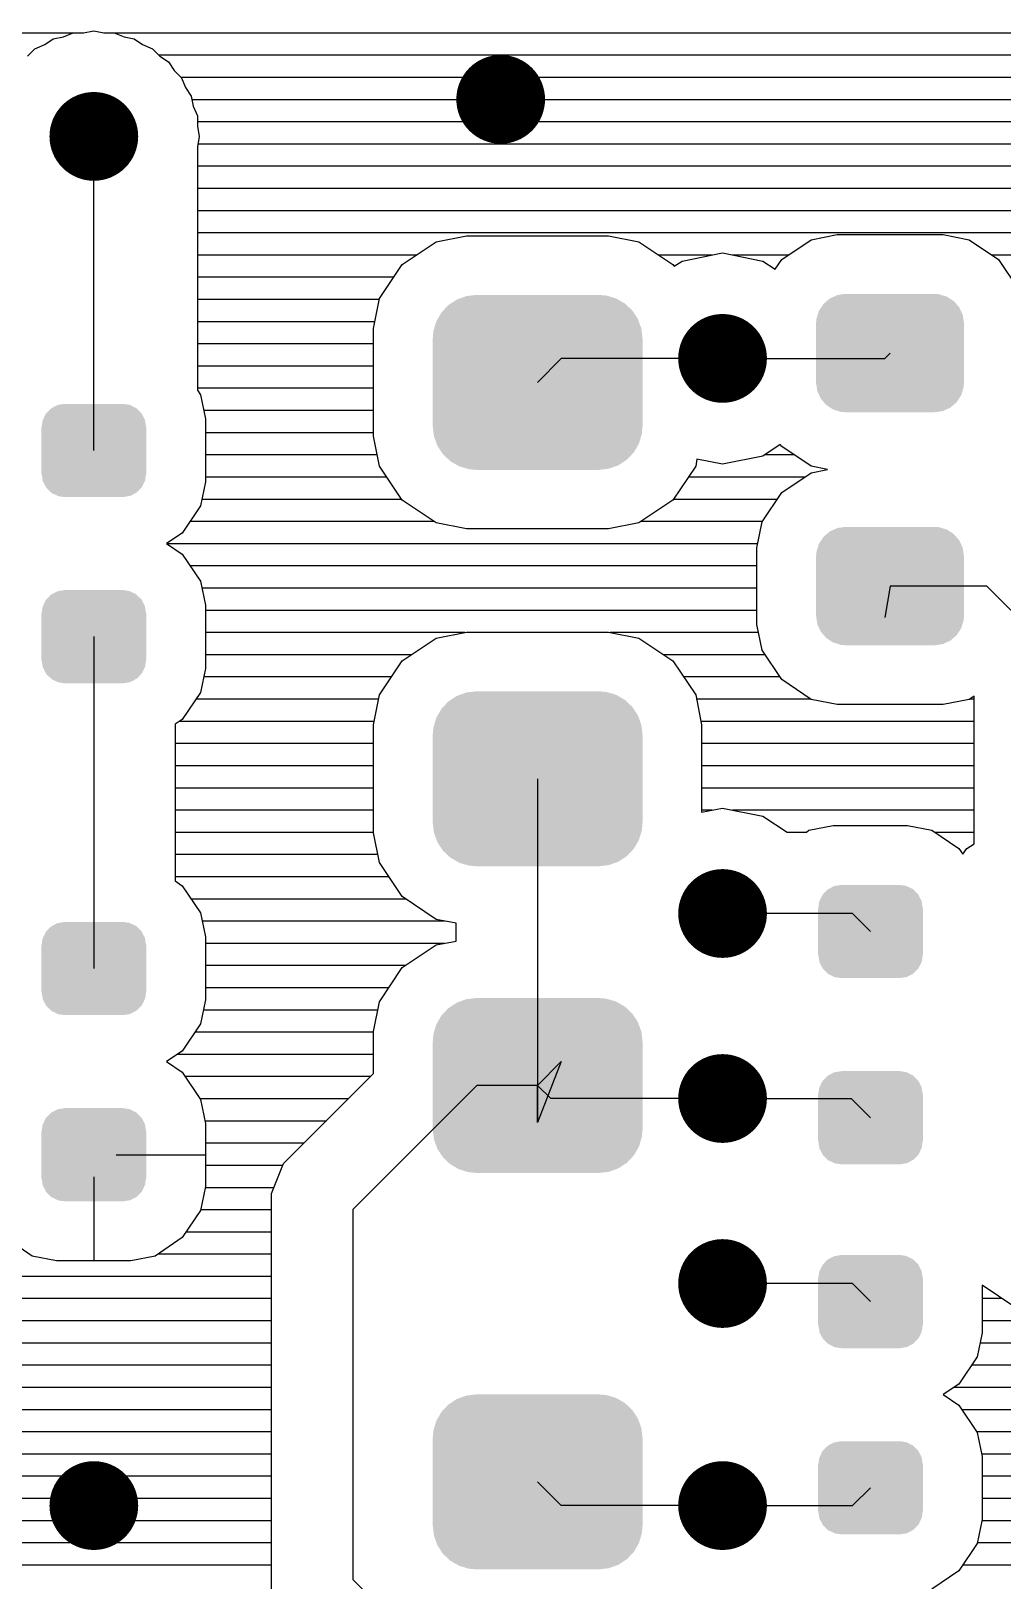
# Model space of a CAD drawing. Extents: x 295 to 953, y 10 to 290.
# Drawn here: x 672.27 to 691.45, y 229.15 to 259.72 of the extents above; entities that cross this region are included whole.
import ezdxf

# ---------------------------------------------------------------- set-up
doc = ezdxf.new("R2010")
doc.units = 0
doc.header["$LTSCALE"] = 5
doc.header["$MEASUREMENT"] = 0
doc.layers.get('0').update_dxf_attribs({"linetype": 'CONTINUOUS', "lineweight": 25})
doc.layers.add('DV-PEI-A6_TOP', color=5, linetype='CONTINUOUS')

msp = doc.modelspace()

# ---------------------------------------------------------------- linework, layer by layer
at = {"const_width": 0.876}
for points in [[(681.109, 258.372, 1), (681.985, 258.372, 1)], [(673.076, 257.641, 1), (673.952, 257.641, 1)], [(685.49, 253.26, 1), (686.366, 253.26, 1)], [(685.49, 242.306, 1), (686.366, 242.306, 1)], [(685.49, 238.655, 1), (686.366, 238.655, 1)], [(685.49, 235.004, 1), (686.366, 235.004, 1)], [(673.076, 230.622, 1), (673.952, 230.622, 1)], [(685.49, 230.622, 1), (686.366, 230.622, 1)]]:
    msp.add_lwpolyline(points, format="xyb", close=True, dxfattribs=at)
for points in [[(680.513, 254.311), (680.562, 254.343), (684.034, 254.311), (684, 254.343)], [(680.562, 254.343), (680.681, 254.421), (684, 254.343), (683.865, 254.421)], [(680.681, 254.421), (680.741, 254.443), (683.865, 254.421), (683.826, 254.443)], [(680.741, 254.443), (680.869, 254.49), (683.826, 254.443), (683.67, 254.49)], [(680.869, 254.49), (680.958, 254.5), (683.67, 254.49), (683.634, 254.5)], [(680.958, 254.5), (681.068, 254.513), (683.634, 254.5), (683.486, 254.513)], [(687.872, 254.263), (687.92, 254.335), (690.604, 254.263), (690.542, 254.335)], [(687.92, 254.335), (687.982, 254.388), (690.542, 254.335), (690.497, 254.388)], [(687.982, 254.388), (688.045, 254.442), (690.497, 254.388), (690.414, 254.442)], [(688.045, 254.442), (688.125, 254.478), (690.414, 254.442), (690.359, 254.478)], [(688.125, 254.478), (688.195, 254.51), (690.359, 254.478), (690.255, 254.51)], [(688.195, 254.51), (688.309, 254.527), (690.255, 254.51), (690.202, 254.527)], [(688.309, 254.527), (688.359, 254.534), (690.202, 254.527), (690.111, 254.534)], [(680.276, 253.991), (680.303, 254.039), (684.273, 253.991), (684.256, 254.039)], [(680.303, 254.039), (680.376, 254.165), (684.256, 254.039), (684.173, 254.165)], [(680.376, 254.165), (680.414, 254.206), (684.173, 254.165), (684.146, 254.206)], [(680.414, 254.206), (680.513, 254.311), (684.146, 254.206), (684.034, 254.311)], [(687.774, 253.949), (687.781, 254.04), (690.695, 253.949), (690.682, 254.04)], [(687.781, 254.04), (687.804, 254.113), (690.682, 254.04), (690.672, 254.113)], [(687.804, 254.113), (687.83, 254.197), (690.672, 254.113), (690.634, 254.197)], [(687.83, 254.197), (687.872, 254.263), (690.634, 254.197), (690.604, 254.263)], [(680.206, 253.651), (680.219, 253.799), (684.348, 253.651), (684.331, 253.799)], [(680.219, 253.799), (680.234, 253.85), (684.331, 253.799), (684.325, 253.85)], [(680.234, 253.85), (680.276, 253.991), (684.325, 253.85), (684.273, 253.991)], [(687.774, 252.781), (687.774, 253.949), (690.695, 252.781), (690.695, 253.949)], [(680.206, 251.922), (680.206, 253.651), (684.348, 251.922), (684.348, 253.651)], [(687.787, 252.691), (687.774, 252.781), (690.688, 252.691), (690.695, 252.781)], [(687.798, 252.618), (687.787, 252.691), (690.666, 252.618), (690.688, 252.691)], [(687.836, 252.533), (687.798, 252.618), (690.64, 252.533), (690.666, 252.618)], [(687.866, 252.468), (687.836, 252.533), (690.597, 252.468), (690.64, 252.533)], [(672.577, 252.178), (672.666, 252.271), (674.455, 252.178), (674.359, 252.271)], [(672.666, 252.271), (672.683, 252.28), (674.359, 252.271), (674.35, 252.28)], [(672.683, 252.28), (672.795, 252.339), (674.35, 252.28), (674.228, 252.339)], [(672.795, 252.339), (672.823, 252.344), (674.228, 252.339), (674.219, 252.344)], [(672.823, 252.344), (672.939, 252.363), (674.219, 252.344), (674.089, 252.363)], [(687.928, 252.395), (687.866, 252.468), (690.55, 252.395), (690.597, 252.468)], [(687.973, 252.342), (687.928, 252.395), (690.488, 252.342), (690.55, 252.395)], [(688.056, 252.288), (687.973, 252.342), (690.425, 252.288), (690.488, 252.342)], [(688.111, 252.252), (688.056, 252.288), (690.345, 252.252), (690.425, 252.288)], [(688.215, 252.22), (688.111, 252.252), (690.274, 252.22), (690.345, 252.252)], [(688.268, 252.204), (688.215, 252.22), (690.161, 252.204), (690.274, 252.22)], [(688.359, 252.197), (688.268, 252.204), (690.111, 252.197), (690.161, 252.204)], [(672.48, 250.982), (672.48, 251.905), (674.548, 250.982), (674.548, 251.905)], [(672.483, 251.905), (672.502, 252.034), (674.545, 251.905), (674.524, 252.034)], [(672.502, 252.034), (672.509, 252.049), (674.524, 252.034), (674.522, 252.049)], [(672.509, 252.049), (672.565, 252.166), (674.522, 252.049), (674.461, 252.166)], [(672.565, 252.166), (672.577, 252.178), (674.461, 252.166), (674.455, 252.178)], [(680.223, 251.774), (680.206, 251.922), (684.335, 251.774), (684.348, 251.922)], [(680.229, 251.723), (680.223, 251.774), (684.32, 251.723), (684.335, 251.774)], [(680.281, 251.582), (680.229, 251.723), (684.278, 251.582), (684.32, 251.723)], [(680.298, 251.535), (680.281, 251.582), (684.251, 251.535), (684.278, 251.582)], [(680.381, 251.408), (680.298, 251.535), (684.178, 251.408), (684.251, 251.535)], [(680.408, 251.368), (680.381, 251.408), (684.14, 251.368), (684.178, 251.408)], [(680.52, 251.263), (680.408, 251.368), (684.041, 251.263), (684.14, 251.368)], [(672.504, 250.852), (672.483, 250.982), (674.527, 250.852), (674.545, 250.982)], [(680.554, 251.23), (680.52, 251.263), (683.992, 251.23), (684.041, 251.263)], [(680.69, 251.152), (680.554, 251.23), (683.874, 251.152), (683.992, 251.23)], [(680.728, 251.13), (680.69, 251.152), (683.813, 251.13), (683.874, 251.152)], [(680.884, 251.084), (680.728, 251.13), (683.685, 251.084), (683.813, 251.13)], [(680.92, 251.073), (680.884, 251.084), (683.596, 251.073), (683.685, 251.084)], [(681.068, 251.06), (680.92, 251.073), (683.486, 251.06), (683.596, 251.073)], [(672.506, 250.838), (672.504, 250.852), (674.52, 250.838), (674.527, 250.852)], [(672.567, 250.721), (672.506, 250.838), (674.464, 250.721), (674.52, 250.838)], [(672.573, 250.708), (672.567, 250.721), (674.452, 250.708), (674.464, 250.721)], [(672.669, 250.615), (672.573, 250.708), (674.362, 250.615), (674.452, 250.708)], [(672.678, 250.606), (672.669, 250.615), (674.345, 250.606), (674.362, 250.615)], [(672.8, 250.547), (672.678, 250.606), (674.233, 250.547), (674.345, 250.606)], [(672.809, 250.542), (672.8, 250.547), (674.206, 250.542), (674.233, 250.547)], [(672.939, 250.523), (672.809, 250.542), (674.089, 250.523), (674.206, 250.542)], [(687.92, 249.738), (687.982, 249.79), (690.542, 249.738), (690.497, 249.79)], [(687.982, 249.79), (688.045, 249.845), (690.497, 249.79), (690.414, 249.845)], [(688.045, 249.845), (688.125, 249.881), (690.414, 249.845), (690.359, 249.881)], [(688.125, 249.881), (688.195, 249.913), (690.359, 249.881), (690.255, 249.913)], [(688.195, 249.913), (688.309, 249.929), (690.255, 249.913), (690.202, 249.929)], [(688.309, 249.929), (688.359, 249.936), (690.202, 249.929), (690.111, 249.936)], [(687.774, 249.352), (687.781, 249.442), (690.695, 249.352), (690.682, 249.442)], [(687.781, 249.442), (687.804, 249.515), (690.682, 249.442), (690.672, 249.515)], [(687.804, 249.515), (687.83, 249.6), (690.672, 249.515), (690.634, 249.6)], [(687.83, 249.6), (687.872, 249.665), (690.634, 249.6), (690.604, 249.665)], [(687.872, 249.665), (687.92, 249.738), (690.604, 249.665), (690.542, 249.738)], [(687.774, 248.183), (687.774, 249.352), (690.695, 248.183), (690.695, 249.352)], [(672.577, 248.504), (672.666, 248.596), (674.455, 248.504), (674.359, 248.596)], [(672.666, 248.596), (672.683, 248.605), (674.359, 248.596), (674.35, 248.605)], [(672.683, 248.605), (672.795, 248.664), (674.35, 248.605), (674.228, 248.664)], [(672.795, 248.664), (672.823, 248.669), (674.228, 248.664), (674.219, 248.669)], [(672.823, 248.669), (672.939, 248.689), (674.219, 248.669), (674.089, 248.689)], [(672.48, 247.307), (672.48, 248.23), (674.548, 247.307), (674.548, 248.23)], [(672.483, 248.23), (672.502, 248.359), (674.545, 248.23), (674.524, 248.359)], [(672.502, 248.359), (672.509, 248.374), (674.524, 248.359), (674.522, 248.374)], [(672.509, 248.374), (672.565, 248.491), (674.522, 248.374), (674.461, 248.491)], [(672.565, 248.491), (672.577, 248.504), (674.461, 248.491), (674.455, 248.504)], [(687.787, 248.093), (687.774, 248.183), (690.688, 248.093), (690.695, 248.183)], [(687.798, 248.02), (687.787, 248.093), (690.666, 248.02), (690.688, 248.093)], [(687.836, 247.935), (687.798, 248.02), (690.64, 247.935), (690.666, 248.02)], [(687.866, 247.87), (687.836, 247.935), (690.597, 247.87), (690.64, 247.935)], [(687.928, 247.797), (687.866, 247.87), (690.55, 247.797), (690.597, 247.87)], [(687.973, 247.745), (687.928, 247.797), (690.488, 247.745), (690.55, 247.797)], [(688.056, 247.69), (687.973, 247.745), (690.425, 247.69), (690.488, 247.745)], [(688.111, 247.654), (688.056, 247.69), (690.345, 247.654), (690.425, 247.69)], [(688.215, 247.622), (688.111, 247.654), (690.274, 247.622), (690.345, 247.654)], [(688.268, 247.606), (688.215, 247.622), (690.161, 247.606), (690.274, 247.622)], [(688.359, 247.599), (688.268, 247.606), (690.111, 247.599), (690.161, 247.606)], [(672.504, 247.178), (672.483, 247.307), (674.527, 247.178), (674.545, 247.307)], [(672.506, 247.163), (672.504, 247.178), (674.52, 247.163), (674.527, 247.178)], [(672.567, 247.046), (672.506, 247.163), (674.464, 247.046), (674.52, 247.163)], [(672.573, 247.033), (672.567, 247.046), (674.452, 247.033), (674.464, 247.046)], [(672.669, 246.941), (672.573, 247.033), (674.362, 246.941), (674.452, 247.033)], [(672.678, 246.932), (672.669, 246.941), (674.345, 246.932), (674.362, 246.941)], [(672.8, 246.873), (672.678, 246.932), (674.233, 246.873), (674.345, 246.932)], [(672.809, 246.868), (672.8, 246.873), (674.206, 246.868), (674.233, 246.873)], [(672.939, 246.848), (672.809, 246.868), (674.089, 246.848), (674.206, 246.868)], [(680.958, 246.678), (681.068, 246.691), (683.634, 246.678), (683.486, 246.691)], [(680.376, 246.343), (680.414, 246.383), (684.173, 246.343), (684.146, 246.383)], [(680.414, 246.383), (680.513, 246.489), (684.146, 246.383), (684.034, 246.489)], [(680.513, 246.489), (680.562, 246.521), (684.034, 246.489), (684, 246.521)], [(680.562, 246.521), (680.681, 246.599), (684, 246.521), (683.865, 246.599)], [(680.681, 246.599), (680.741, 246.621), (683.865, 246.599), (683.826, 246.621)], [(680.741, 246.621), (680.869, 246.667), (683.826, 246.621), (683.67, 246.667)], [(680.869, 246.667), (680.958, 246.678), (683.67, 246.667), (683.634, 246.678)], [(680.234, 246.028), (680.276, 246.169), (684.325, 246.028), (684.273, 246.169)], [(680.276, 246.169), (680.303, 246.216), (684.273, 246.169), (684.256, 246.216)], [(680.303, 246.216), (680.376, 246.343), (684.256, 246.216), (684.173, 246.343)], [(680.206, 245.829), (680.219, 245.977), (684.348, 245.829), (684.331, 245.977)], [(680.206, 244.1), (680.206, 245.829), (684.348, 244.1), (684.348, 245.829)], [(680.219, 245.977), (680.234, 246.028), (684.331, 245.977), (684.325, 246.028)], [(680.223, 243.952), (680.206, 244.1), (684.335, 243.952), (684.348, 244.1)], [(680.229, 243.901), (680.223, 243.952), (684.32, 243.901), (684.335, 243.952)], [(680.281, 243.76), (680.229, 243.901), (684.278, 243.76), (684.32, 243.901)], [(680.298, 243.713), (680.281, 243.76), (684.251, 243.713), (684.278, 243.76)], [(680.381, 243.586), (680.298, 243.713), (684.178, 243.586), (684.251, 243.713)], [(680.408, 243.545), (680.381, 243.586), (684.14, 243.545), (684.178, 243.586)], [(680.52, 243.44), (680.408, 243.545), (684.041, 243.44), (684.14, 243.545)], [(680.554, 243.408), (680.52, 243.44), (683.992, 243.408), (684.041, 243.44)], [(680.69, 243.33), (680.554, 243.408), (683.874, 243.33), (683.992, 243.408)], [(680.728, 243.308), (680.69, 243.33), (683.813, 243.308), (683.874, 243.33)], [(680.884, 243.261), (680.728, 243.308), (683.685, 243.261), (683.813, 243.308)], [(680.92, 243.251), (680.884, 243.261), (683.596, 243.251), (683.685, 243.261)], [(681.068, 243.238), (680.92, 243.251), (683.486, 243.238), (683.596, 243.251)], [(687.912, 242.685), (688.001, 242.778), (689.79, 242.685), (689.695, 242.778)], [(688.001, 242.778), (688.018, 242.787), (689.695, 242.778), (689.685, 242.787)], [(688.018, 242.787), (688.13, 242.846), (689.685, 242.787), (689.564, 242.846)], [(688.13, 242.846), (688.158, 242.851), (689.564, 242.846), (689.554, 242.851)], [(688.158, 242.851), (688.274, 242.87), (689.554, 242.851), (689.425, 242.87)], [(687.815, 241.488), (687.815, 242.411), (689.883, 241.488), (689.883, 242.411)], [(687.818, 242.411), (687.837, 242.541), (689.88, 242.411), (689.86, 242.541)], [(687.837, 242.541), (687.844, 242.555), (689.86, 242.541), (689.857, 242.555)], [(687.844, 242.555), (687.9, 242.672), (689.857, 242.555), (689.796, 242.672)], [(687.9, 242.672), (687.912, 242.685), (689.796, 242.672), (689.79, 242.685)], [(672.683, 242.057), (672.795, 242.116), (674.35, 242.057), (674.228, 242.116)], [(672.795, 242.116), (672.823, 242.12), (674.228, 242.116), (674.219, 242.12)], [(672.823, 242.12), (672.939, 242.14), (674.219, 242.12), (674.089, 242.14)], [(672.483, 241.681), (672.502, 241.811), (674.545, 241.681), (674.524, 241.811)], [(672.502, 241.811), (672.509, 241.825), (674.524, 241.811), (674.522, 241.825)], [(672.509, 241.825), (672.565, 241.942), (674.522, 241.825), (674.461, 241.942)], [(672.565, 241.942), (672.577, 241.955), (674.461, 241.942), (674.455, 241.955)], [(672.577, 241.955), (672.666, 242.047), (674.455, 241.955), (674.359, 242.047)], [(672.666, 242.047), (672.683, 242.057), (674.359, 242.047), (674.35, 242.057)], [(672.48, 240.758), (672.48, 241.681), (674.548, 240.758), (674.548, 241.681)], [(687.839, 241.359), (687.818, 241.488), (689.862, 241.359), (689.88, 241.488)], [(687.841, 241.344), (687.839, 241.359), (689.855, 241.344), (689.862, 241.359)], [(687.902, 241.227), (687.841, 241.344), (689.799, 241.227), (689.855, 241.344)], [(687.909, 241.215), (687.902, 241.227), (689.787, 241.215), (689.799, 241.227)], [(688.004, 241.122), (687.909, 241.215), (689.698, 241.122), (689.787, 241.215)], [(688.013, 241.113), (688.004, 241.122), (689.681, 241.113), (689.698, 241.122)], [(688.135, 241.054), (688.013, 241.113), (689.569, 241.054), (689.681, 241.113)], [(688.145, 241.049), (688.135, 241.054), (689.541, 241.049), (689.569, 241.054)], [(688.274, 241.03), (688.145, 241.049), (689.425, 241.03), (689.541, 241.049)], [(672.504, 240.629), (672.483, 240.758), (674.527, 240.629), (674.545, 240.758)], [(672.506, 240.614), (672.504, 240.629), (674.52, 240.614), (674.527, 240.629)], [(672.567, 240.497), (672.506, 240.614), (674.464, 240.497), (674.52, 240.614)], [(680.741, 240.568), (680.869, 240.615), (683.826, 240.568), (683.67, 240.615)], [(680.869, 240.615), (680.958, 240.626), (683.67, 240.615), (683.634, 240.626)], [(680.958, 240.626), (681.068, 240.638), (683.634, 240.626), (683.486, 240.638)], [(672.573, 240.485), (672.567, 240.497), (674.452, 240.485), (674.464, 240.497)], [(672.669, 240.392), (672.573, 240.485), (674.362, 240.392), (674.452, 240.485)], [(672.678, 240.383), (672.669, 240.392), (674.345, 240.383), (674.362, 240.392)], [(672.8, 240.324), (672.678, 240.383), (674.233, 240.324), (674.345, 240.383)], [(672.809, 240.319), (672.8, 240.324), (674.206, 240.319), (674.233, 240.324)], [(672.939, 240.3), (672.809, 240.319), (674.089, 240.3), (674.206, 240.319)], [(680.303, 240.164), (680.376, 240.29), (684.256, 240.164), (684.173, 240.29)], [(680.376, 240.29), (680.414, 240.331), (684.173, 240.29), (684.146, 240.331)], [(680.414, 240.331), (680.513, 240.436), (684.146, 240.331), (684.034, 240.436)], [(680.513, 240.436), (680.562, 240.468), (684.034, 240.436), (684, 240.468)], [(680.562, 240.468), (680.681, 240.546), (684, 240.468), (683.865, 240.546)], [(680.681, 240.546), (680.741, 240.568), (683.865, 240.546), (683.826, 240.568)], [(680.219, 239.925), (680.234, 239.976), (684.331, 239.925), (684.325, 239.976)], [(680.234, 239.976), (680.276, 240.117), (684.325, 239.976), (684.273, 240.117)], [(680.276, 240.117), (680.303, 240.164), (684.273, 240.117), (684.256, 240.164)], [(680.206, 239.777), (680.219, 239.925), (684.348, 239.777), (684.331, 239.925)], [(680.206, 238.047), (680.206, 239.777), (684.348, 238.047), (684.348, 239.777)], [(687.912, 239.01), (688.001, 239.103), (689.79, 239.01), (689.695, 239.103)], [(688.001, 239.103), (688.018, 239.112), (689.695, 239.103), (689.685, 239.112)], [(688.018, 239.112), (688.13, 239.171), (689.685, 239.112), (689.564, 239.171)], [(688.13, 239.171), (688.158, 239.176), (689.564, 239.171), (689.554, 239.176)], [(688.158, 239.176), (688.274, 239.195), (689.554, 239.176), (689.425, 239.195)], [(687.818, 238.737), (687.837, 238.866), (689.88, 238.737), (689.86, 238.866)], [(687.837, 238.866), (687.844, 238.881), (689.86, 238.866), (689.857, 238.881)], [(687.844, 238.881), (687.9, 238.998), (689.857, 238.881), (689.796, 238.998)], [(687.9, 238.998), (687.912, 239.01), (689.796, 238.998), (689.79, 239.01)], [(672.683, 238.382), (672.795, 238.441), (674.35, 238.382), (674.228, 238.441)], [(672.795, 238.441), (672.823, 238.446), (674.228, 238.441), (674.219, 238.446)], [(672.823, 238.446), (672.939, 238.465), (674.219, 238.446), (674.089, 238.465)], [(687.815, 237.814), (687.815, 238.737), (689.883, 237.814), (689.883, 238.737)], [(672.483, 238.007), (672.502, 238.136), (674.545, 238.007), (674.524, 238.136)], [(672.502, 238.136), (672.509, 238.151), (674.524, 238.136), (674.522, 238.151)], [(672.509, 238.151), (672.565, 238.268), (674.522, 238.151), (674.461, 238.268)], [(672.565, 238.268), (672.577, 238.28), (674.461, 238.268), (674.455, 238.28)], [(672.577, 238.28), (672.666, 238.373), (674.455, 238.28), (674.359, 238.373)], [(672.666, 238.373), (672.683, 238.382), (674.359, 238.373), (674.35, 238.382)], [(672.48, 237.084), (672.48, 238.007), (674.548, 237.084), (674.548, 238.007)], [(680.223, 237.899), (680.206, 238.047), (684.335, 237.899), (684.348, 238.047)], [(680.229, 237.848), (680.223, 237.899), (684.32, 237.848), (684.335, 237.899)], [(680.281, 237.707), (680.229, 237.848), (684.278, 237.707), (684.32, 237.848)], [(680.298, 237.66), (680.281, 237.707), (684.251, 237.66), (684.278, 237.707)], [(680.381, 237.534), (680.298, 237.66), (684.178, 237.534), (684.251, 237.66)], [(680.408, 237.493), (680.381, 237.534), (684.14, 237.493), (684.178, 237.534)], [(687.839, 237.684), (687.818, 237.814), (689.862, 237.684), (689.88, 237.814)], [(687.841, 237.67), (687.839, 237.684), (689.855, 237.67), (689.862, 237.684)], [(687.902, 237.553), (687.841, 237.67), (689.799, 237.553), (689.855, 237.67)], [(687.909, 237.54), (687.902, 237.553), (689.787, 237.54), (689.799, 237.553)], [(688.004, 237.447), (687.909, 237.54), (689.698, 237.447), (689.787, 237.54)], [(680.52, 237.388), (680.408, 237.493), (684.041, 237.388), (684.14, 237.493)], [(680.554, 237.356), (680.52, 237.388), (683.992, 237.356), (684.041, 237.388)], [(680.69, 237.278), (680.554, 237.356), (683.874, 237.278), (683.992, 237.356)], [(680.728, 237.256), (680.69, 237.278), (683.813, 237.256), (683.874, 237.278)], [(680.884, 237.209), (680.728, 237.256), (683.685, 237.209), (683.813, 237.256)], [(688.013, 237.438), (688.004, 237.447), (689.681, 237.438), (689.698, 237.447)], [(688.135, 237.379), (688.013, 237.438), (689.569, 237.379), (689.681, 237.438)], [(688.145, 237.375), (688.135, 237.379), (689.541, 237.375), (689.569, 237.379)], [(688.274, 237.355), (688.145, 237.375), (689.425, 237.355), (689.541, 237.375)], [(672.504, 236.954), (672.483, 237.084), (674.527, 236.954), (674.545, 237.084)], [(672.506, 236.939), (672.504, 236.954), (674.52, 236.939), (674.527, 236.954)], [(672.567, 236.822), (672.506, 236.939), (674.464, 236.822), (674.52, 236.939)], [(680.92, 237.199), (680.884, 237.209), (683.596, 237.199), (683.685, 237.209)], [(681.068, 237.186), (680.92, 237.199), (683.486, 237.186), (683.596, 237.199)], [(672.573, 236.81), (672.567, 236.822), (674.452, 236.81), (674.464, 236.822)], [(672.669, 236.717), (672.573, 236.81), (674.362, 236.717), (674.452, 236.81)], [(672.678, 236.708), (672.669, 236.717), (674.345, 236.708), (674.362, 236.717)], [(672.8, 236.649), (672.678, 236.708), (674.233, 236.649), (674.345, 236.708)], [(672.809, 236.644), (672.8, 236.649), (674.206, 236.644), (674.233, 236.649)], [(672.939, 236.625), (672.809, 236.644), (674.089, 236.625), (674.206, 236.644)], [(687.9, 235.37), (687.912, 235.382), (689.796, 235.37), (689.79, 235.382)], [(687.912, 235.382), (688.001, 235.475), (689.79, 235.382), (689.695, 235.475)], [(688.001, 235.475), (688.018, 235.484), (689.695, 235.475), (689.685, 235.484)], [(688.018, 235.484), (688.13, 235.543), (689.685, 235.484), (689.564, 235.543)], [(688.13, 235.543), (688.158, 235.548), (689.564, 235.543), (689.554, 235.548)], [(688.158, 235.548), (688.274, 235.568), (689.554, 235.548), (689.425, 235.568)], [(687.815, 234.186), (687.815, 235.109), (689.883, 234.186), (689.883, 235.109)], [(687.818, 235.109), (687.837, 235.238), (689.88, 235.109), (689.86, 235.238)], [(687.837, 235.238), (687.844, 235.253), (689.86, 235.238), (689.857, 235.253)], [(687.844, 235.253), (687.9, 235.37), (689.857, 235.253), (689.796, 235.37)], [(687.839, 234.056), (687.818, 234.186), (689.862, 234.056), (689.88, 234.186)], [(687.841, 234.042), (687.839, 234.056), (689.855, 234.042), (689.862, 234.056)], [(687.902, 233.925), (687.841, 234.042), (689.799, 233.925), (689.855, 234.042)], [(687.909, 233.912), (687.902, 233.925), (689.787, 233.912), (689.799, 233.925)], [(688.004, 233.82), (687.909, 233.912), (689.698, 233.82), (689.787, 233.912)], [(688.013, 233.811), (688.004, 233.82), (689.681, 233.811), (689.698, 233.82)], [(688.135, 233.751), (688.013, 233.811), (689.569, 233.751), (689.681, 233.811)], [(688.145, 233.747), (688.135, 233.751), (689.541, 233.747), (689.569, 233.751)], [(688.274, 233.727), (688.145, 233.747), (689.425, 233.727), (689.541, 233.747)], [(680.513, 232.614), (680.562, 232.646), (684.034, 232.614), (684, 232.646)], [(680.562, 232.646), (680.681, 232.724), (684, 232.646), (683.865, 232.724)], [(680.681, 232.724), (680.741, 232.746), (683.865, 232.724), (683.826, 232.746)], [(680.741, 232.746), (680.869, 232.793), (683.826, 232.746), (683.67, 232.793)], [(680.869, 232.793), (680.958, 232.803), (683.67, 232.793), (683.634, 232.803)], [(680.958, 232.803), (681.068, 232.816), (683.634, 232.803), (683.486, 232.816)], [(680.276, 232.294), (680.303, 232.341), (684.273, 232.294), (684.256, 232.341)], [(680.303, 232.341), (680.376, 232.468), (684.256, 232.341), (684.173, 232.468)], [(680.376, 232.468), (680.414, 232.509), (684.173, 232.468), (684.146, 232.509)], [(680.414, 232.509), (680.513, 232.614), (684.146, 232.509), (684.034, 232.614)], [(680.206, 231.954), (680.219, 232.102), (684.348, 231.954), (684.331, 232.102)], [(680.219, 232.102), (680.234, 232.153), (684.331, 232.102), (684.325, 232.153)], [(680.234, 232.153), (680.276, 232.294), (684.325, 232.153), (684.273, 232.294)], [(680.206, 230.225), (680.206, 231.954), (684.348, 230.225), (684.348, 231.954)], [(687.9, 231.695), (687.912, 231.708), (689.796, 231.695), (689.79, 231.708)], [(687.912, 231.708), (688.001, 231.801), (689.79, 231.708), (689.695, 231.801)], [(688.001, 231.801), (688.018, 231.81), (689.695, 231.801), (689.685, 231.81)], [(688.018, 231.81), (688.13, 231.869), (689.685, 231.81), (689.564, 231.869)], [(688.13, 231.869), (688.158, 231.873), (689.564, 231.869), (689.554, 231.873)], [(688.158, 231.873), (688.274, 231.893), (689.554, 231.873), (689.425, 231.893)], [(687.815, 230.511), (687.815, 231.434), (689.883, 230.511), (689.883, 231.434)], [(687.818, 231.434), (687.837, 231.564), (689.88, 231.434), (689.86, 231.564)], [(687.837, 231.564), (687.844, 231.578), (689.86, 231.564), (689.857, 231.578)], [(687.844, 231.578), (687.9, 231.695), (689.857, 231.578), (689.796, 231.695)], [(687.839, 230.382), (687.818, 230.511), (689.862, 230.382), (689.88, 230.511)], [(680.223, 230.077), (680.206, 230.225), (684.335, 230.077), (684.348, 230.225)], [(687.841, 230.367), (687.839, 230.382), (689.855, 230.367), (689.862, 230.382)], [(687.902, 230.25), (687.841, 230.367), (689.799, 230.25), (689.855, 230.367)], [(687.909, 230.238), (687.902, 230.25), (689.787, 230.238), (689.799, 230.25)], [(688.004, 230.145), (687.909, 230.238), (689.698, 230.145), (689.787, 230.238)], [(680.229, 230.026), (680.223, 230.077), (684.32, 230.026), (684.335, 230.077)], [(680.281, 229.885), (680.229, 230.026), (684.278, 229.885), (684.32, 230.026)], [(680.298, 229.838), (680.281, 229.885), (684.251, 229.838), (684.278, 229.885)], [(688.013, 230.136), (688.004, 230.145), (689.681, 230.136), (689.698, 230.145)], [(688.135, 230.077), (688.013, 230.136), (689.569, 230.077), (689.681, 230.136)], [(688.145, 230.072), (688.135, 230.077), (689.541, 230.072), (689.569, 230.077)], [(688.274, 230.053), (688.145, 230.072), (689.425, 230.053), (689.541, 230.072)], [(680.381, 229.711), (680.298, 229.838), (684.178, 229.711), (684.251, 229.838)], [(680.408, 229.67), (680.381, 229.711), (684.14, 229.67), (684.178, 229.711)], [(680.52, 229.565), (680.408, 229.67), (684.041, 229.565), (684.14, 229.67)], [(680.554, 229.533), (680.52, 229.565), (683.992, 229.533), (684.041, 229.565)], [(680.69, 229.455), (680.554, 229.533), (683.874, 229.455), (683.992, 229.533)], [(680.728, 229.433), (680.69, 229.455), (683.813, 229.433), (683.874, 229.455)], [(680.884, 229.387), (680.728, 229.433), (683.685, 229.387), (683.813, 229.433)], [(680.92, 229.376), (680.884, 229.387), (683.596, 229.376), (683.685, 229.387)], [(681.068, 229.363), (680.92, 229.376), (683.486, 229.363), (683.596, 229.376)]]:
    msp.add_solid(points)
at = {"layer": 'DV-PEI-A6_TOP', "color": 7}
for p, q in [((669.547, 259.686), (673.31, 259.686)), ((672.544, 259.453), (672.714, 259.564)), ((672.714, 259.564), (672.912, 259.604)), ((672.912, 259.604), (673.105, 259.686)), ((673.105, 259.686), (673.31, 259.686)), ((673.31, 259.686), (673.514, 259.721)), ((673.514, 259.721), (673.713, 259.686)), ((673.713, 259.686), (841.618, 259.686)), ((673.713, 259.686), (673.917, 259.686)), ((673.917, 259.686), (674.11, 259.604)), ((674.11, 259.604), (674.309, 259.564)), ((674.309, 259.564), (674.478, 259.453)), ((672.205, 259.225), (672.351, 259.371)), ((672.351, 259.371), (672.544, 259.453)), ((674.478, 259.453), (674.671, 259.371)), ((674.671, 259.371), (674.817, 259.225)), ((674.793, 259.248), (842.056, 259.248)), ((674.817, 259.225), (674.986, 259.114)), ((674.986, 259.114), (675.097, 258.944)), ((675.097, 258.944), (675.243, 258.798)), ((675.232, 258.81), (842.494, 258.81)), ((675.243, 258.798), (675.325, 258.605)), ((675.325, 258.605), (675.436, 258.436)), ((675.436, 258.436), (675.477, 258.237)), ((675.448, 258.372), (750.973, 258.372)), ((675.477, 258.237), (675.559, 258.045)), ((675.559, 258.045), (675.559, 257.84)), ((675.559, 257.934), (750.401, 257.934)), ((675.559, 257.84), (675.594, 257.641)), ((673.514, 251.443), (673.514, 257.641)), ((675.594, 257.641), (675.559, 257.437)), ((675.559, 257.437), (675.559, 252.635)), ((675.565, 257.495), (749.962, 257.495)), ((675.559, 257.057), (749.524, 257.057)), ((675.559, 256.619), (749.086, 256.619)), ((675.559, 256.181), (748.648, 256.181)), ((675.559, 255.743), (748.21, 255.743)), ((679.601, 255.112), (680.273, 255.562)), ((680.273, 255.562), (680.869, 255.679)), ((680.869, 255.679), (683.679, 255.679)), ((683.679, 255.679), (684.275, 255.562)), ((684.275, 255.562), (684.947, 255.112)), ((687.097, 255.211), (687.675, 255.603)), ((687.675, 255.603), (688.189, 255.702)), ((688.189, 255.702), (690.286, 255.702)), ((690.286, 255.702), (690.795, 255.603)), ((690.795, 255.603), (691.379, 255.211)), ((675.559, 255.305), (679.888, 255.305)), ((684.661, 255.305), (685.724, 255.305)), ((685.128, 255.182), (685.928, 255.34)), ((685.928, 255.34), (686.723, 255.182)), ((686.127, 255.305), (687.231, 255.305)), ((691.245, 255.305), (747.959, 255.305)), ((679.152, 254.44), (679.601, 255.112)), ((684.947, 255.112), (684.97, 255.077)), ((684.97, 255.077), (685.128, 255.182)), ((686.723, 255.182), (686.968, 255.018)), ((686.968, 255.018), (687.097, 255.211)), ((691.379, 255.211), (691.764, 254.633)), ((675.559, 254.867), (679.438, 254.867)), ((675.559, 254.428), (679.152, 254.428)), ((679.035, 253.85), (679.152, 254.44)), ((675.559, 253.99), (679.064, 253.99)), ((679.035, 251.724), (679.035, 253.85)), ((675.559, 253.552), (679.035, 253.552)), ((675.559, 253.114), (679.035, 253.114)), ((682.744, 253.26), (682.277, 252.787)), ((685.928, 253.26), (682.744, 253.26)), ((685.928, 253.26), (689.13, 253.26)), ((689.13, 253.26), (689.235, 253.365)), ((675.559, 252.676), (679.035, 252.676)), ((675.559, 252.635), (675.617, 252.541)), ((675.617, 252.541), (675.716, 252.068)), ((675.681, 252.238), (679.035, 252.238)), ((675.716, 252.068), (675.716, 250.824)), ((675.716, 251.799), (679.035, 251.799)), ((679.152, 251.134), (679.035, 251.724)), ((675.716, 251.361), (679.111, 251.361)), ((685.42, 251.274), (685.397, 251.134)), ((685.928, 251.174), (685.42, 251.274)), ((686.723, 251.332), (685.928, 251.174)), ((687.067, 251.56), (686.723, 251.332)), ((686.764, 251.361), (687.336, 251.361)), ((687.097, 251.519), (687.067, 251.56)), ((687.675, 251.134), (687.097, 251.519)), ((679.601, 250.462), (679.152, 251.134)), ((685.397, 251.134), (684.947, 250.462)), ((687.097, 250.614), (687.675, 250.999)), ((688.002, 251.069), (687.675, 251.134)), ((687.675, 250.999), (688.002, 251.069)), ((675.716, 250.824), (675.617, 250.351)), ((675.716, 250.923), (679.292, 250.923)), ((685.256, 250.923), (687.558, 250.923)), ((675.646, 250.485), (679.59, 250.485)), ((680.273, 250.012), (679.601, 250.462)), ((684.947, 250.462), (684.275, 250.012)), ((684.959, 250.485), (687.009, 250.485)), ((686.711, 250.035), (687.097, 250.614)), ((675.617, 250.351), (675.261, 249.813)), ((675.261, 249.813), (674.951, 249.609)), ((675.413, 250.047), (680.221, 250.047)), ((680.869, 249.895), (680.273, 250.012)), ((683.679, 249.895), (680.869, 249.895)), ((684.275, 250.012), (683.679, 249.895)), ((684.328, 250.047), (686.717, 250.047)), ((686.606, 249.521), (686.711, 250.035)), ((674.951, 249.609), (686.624, 249.609)), ((674.951, 249.609), (675.261, 249.398)), ((686.606, 248.008), (686.606, 249.521)), ((675.261, 249.398), (675.617, 248.861)), ((675.413, 249.171), (686.606, 249.171)), ((675.617, 248.861), (675.716, 248.388)), ((675.646, 248.732), (686.606, 248.732)), ((689.235, 248.768), (689.13, 248.148)), ((691.145, 248.768), (689.235, 248.768)), ((692.501, 247.418), (691.145, 248.768)), ((675.716, 248.388), (675.716, 247.143)), ((675.716, 248.294), (686.606, 248.294)), ((686.711, 247.5), (686.606, 248.008)), ((673.514, 247.769), (673.514, 241.22)), ((675.716, 247.856), (680.84, 247.856)), ((679.601, 247.289), (680.273, 247.739)), ((680.273, 247.739), (680.869, 247.856)), ((680.869, 247.856), (683.679, 247.856)), ((683.679, 247.856), (684.275, 247.739)), ((683.708, 247.856), (686.641, 247.856)), ((684.275, 247.739), (684.947, 247.289)), ((675.716, 247.418), (679.788, 247.418)), ((684.76, 247.418), (686.764, 247.418)), ((687.097, 246.921), (686.711, 247.5)), ((675.716, 247.143), (675.617, 246.67)), ((679.152, 246.618), (679.601, 247.289)), ((684.947, 247.289), (685.397, 246.618)), ((675.681, 246.98), (679.391, 246.98)), ((685.157, 246.98), (687.056, 246.98)), ((687.675, 246.53), (687.097, 246.921)), ((675.617, 246.67), (675.261, 246.133)), ((675.53, 246.542), (679.14, 246.542)), ((679.035, 246.028), (679.152, 246.618)), ((685.397, 246.618), (685.514, 246.028)), ((685.408, 246.542), (687.663, 246.542)), ((688.189, 246.431), (687.675, 246.53)), ((690.286, 246.431), (688.189, 246.431)), ((690.795, 246.53), (690.286, 246.431)), ((690.894, 246.594), (690.795, 246.53)), ((690.806, 246.542), (690.894, 246.542)), ((690.894, 243.679), (690.894, 246.594)), ((675.261, 246.133), (675.121, 246.039)), ((675.214, 246.104), (679.052, 246.104)), ((685.496, 246.104), (690.894, 246.104)), ((675.121, 246.039), (675.121, 242.949)), ((679.035, 243.901), (679.035, 246.028)), ((685.514, 246.028), (685.514, 244.304)), ((675.121, 245.665), (679.035, 245.665)), ((685.514, 245.665), (690.894, 245.665)), ((675.121, 245.227), (679.035, 245.227)), ((685.514, 245.227), (690.894, 245.227)), ((682.277, 244.964), (682.277, 238.182)), ((675.121, 244.789), (679.035, 244.789)), ((685.514, 244.789), (690.894, 244.789)), ((675.121, 244.351), (679.035, 244.351)), ((685.514, 244.304), (685.928, 244.386)), ((685.514, 244.351), (685.724, 244.351)), ((685.928, 244.386), (686.723, 244.228)), ((686.127, 244.351), (690.894, 244.351)), ((686.723, 244.228), (687.202, 243.913)), ((687.582, 243.913), (687.634, 243.948)), ((687.634, 243.948), (688.113, 244.041)), ((688.113, 244.041), (689.58, 244.041)), ((689.58, 244.041), (690.059, 243.948)), ((690.059, 243.948), (690.596, 243.586)), ((675.121, 243.913), (679.035, 243.913)), ((679.152, 243.311), (679.035, 243.901)), ((687.202, 243.913), (687.582, 243.913)), ((687.202, 243.913), (687.582, 243.913)), ((690.111, 243.913), (690.894, 243.913)), ((690.748, 243.586), (690.894, 243.679)), ((675.121, 243.475), (679.122, 243.475)), ((690.596, 243.586), (690.672, 243.475)), ((690.672, 243.475), (690.748, 243.586)), ((675.121, 243.036), (679.339, 243.036)), ((679.601, 242.639), (679.152, 243.311)), ((675.121, 242.949), (675.261, 242.855)), ((675.261, 242.855), (675.617, 242.318)), ((675.436, 242.598), (679.666, 242.598)), ((680.273, 242.189), (679.601, 242.639)), ((675.617, 242.318), (675.716, 241.845)), ((675.652, 242.16), (680.437, 242.16)), ((680.671, 242.113), (680.273, 242.189)), ((680.671, 241.763), (680.671, 242.113)), ((688.493, 242.306), (685.928, 242.306)), ((688.849, 241.95), (688.493, 242.306)), ((675.716, 241.845), (675.716, 240.6)), ((675.716, 241.722), (680.437, 241.722)), ((679.601, 241.237), (680.273, 241.687)), ((680.273, 241.687), (680.671, 241.763)), ((675.716, 241.284), (679.666, 241.284)), ((679.152, 240.565), (679.601, 241.237)), ((675.716, 240.6), (675.617, 240.127)), ((675.716, 240.846), (679.339, 240.846)), ((675.676, 240.408), (679.122, 240.408)), ((679.035, 239.975), (679.152, 240.565)), ((675.617, 240.127), (675.261, 239.59)), ((675.512, 239.969), (679.035, 239.969)), ((679.035, 239.146), (679.035, 239.975)), ((675.261, 239.59), (674.951, 239.385)), ((674.951, 239.385), (675.261, 239.175)), ((675.173, 239.531), (679.035, 239.531)), ((682.744, 239.385), (682.277, 238.912)), ((682.744, 239.385), (682.277, 238.182)), ((675.261, 239.175), (675.617, 238.637)), ((675.319, 239.093), (678.982, 239.093)), ((677.714, 237.825), (679.035, 239.146)), ((681.074, 238.912), (678.626, 236.464)), ((682.277, 238.912), (681.074, 238.912)), ((682.534, 238.655), (682.277, 238.912)), ((682.277, 238.182), (682.277, 238.912)), ((675.611, 238.655), (678.544, 238.655)), ((675.617, 238.637), (675.716, 238.164)), ((685.928, 238.655), (682.534, 238.655)), ((685.928, 238.655), (688.47, 238.655)), ((688.47, 238.655), (688.849, 238.275)), ((675.705, 238.217), (678.106, 238.217)), ((675.716, 238.164), (675.716, 236.92)), ((677.259, 237.37), (677.714, 237.825)), ((673.952, 237.545), (675.716, 237.545)), ((675.716, 237.779), (677.668, 237.779)), ((675.716, 237.341), (677.247, 237.341)), ((677.019, 236.78), (677.259, 237.37)), ((673.514, 237.107), (673.514, 235.454)), ((675.716, 236.92), (675.617, 236.447)), ((675.711, 236.902), (677.066, 236.902)), ((677.019, 236.143), (677.019, 236.78)), ((675.617, 236.447), (675.261, 235.909)), ((675.623, 236.464), (677.019, 236.464)), ((678.626, 236.464), (678.626, 229.162)), ((675.337, 236.026), (677.019, 236.026)), ((677.019, 229.477), (677.019, 236.143)), ((672.299, 235.547), (671.761, 235.909)), ((675.261, 235.909), (674.723, 235.547)), ((672.778, 235.454), (672.299, 235.547)), ((674.244, 235.454), (672.778, 235.454)), ((674.723, 235.547), (674.244, 235.454)), ((674.776, 235.588), (677.019, 235.588)), ((671.364, 235.15), (677.019, 235.15)), ((688.493, 235.004), (685.928, 235.004)), ((688.849, 234.647), (688.493, 235.004)), ((691.7, 234.536), (691.052, 234.969)), ((691.052, 234.969), (691.052, 234.028)), ((671.288, 234.712), (677.019, 234.712)), ((691.052, 234.712), (691.443, 234.712)), ((671.148, 234.273), (677.019, 234.273)), ((691.052, 234.273), (697.595, 234.273)), ((691.052, 234.028), (690.952, 233.555)), ((670.856, 233.835), (677.019, 233.835)), ((690.952, 233.555), (690.596, 233.017)), ((691.011, 233.835), (697.39, 233.835)), ((670.371, 233.397), (677.019, 233.397)), ((690.847, 233.397), (697.332, 233.397)), ((659.639, 232.959), (677.019, 232.959)), ((690.596, 233.017), (690.286, 232.813)), ((690.508, 232.959), (697.332, 232.959)), ((690.286, 232.813), (690.596, 232.603)), ((659.639, 232.521), (677.019, 232.521)), ((690.596, 232.603), (690.952, 232.065)), ((690.654, 232.521), (697.332, 232.521)), ((659.639, 232.083), (677.019, 232.083)), ((690.947, 232.083), (697.332, 232.083)), ((690.952, 232.065), (691.052, 231.592)), ((659.639, 231.645), (677.019, 231.645)), ((691.04, 231.645), (697.42, 231.645)), ((691.052, 231.592), (691.052, 230.348)), ((659.639, 231.206), (677.019, 231.206)), ((691.052, 231.206), (697.694, 231.206)), ((682.744, 230.622), (682.277, 231.09)), ((688.493, 230.622), (688.849, 230.973)), ((659.639, 230.768), (677.019, 230.768)), ((685.928, 230.622), (682.744, 230.622)), ((685.928, 230.622), (688.493, 230.622)), ((691.052, 230.768), (698.232, 230.768)), ((659.511, 230.33), (677.019, 230.33)), ((691.052, 230.348), (690.952, 229.874)), ((691.046, 230.33), (741.281, 230.33)), ((659.33, 229.892), (677.019, 229.892)), ((690.952, 229.874), (690.596, 229.337)), ((690.958, 229.892), (741.281, 229.892)), ((659.073, 229.454), (677.019, 229.454)), ((677.019, 228.84), (677.019, 229.477)), ((690.596, 229.337), (690.059, 228.975)), ((690.672, 229.454), (741.281, 229.454)), ((678.626, 229.162), (680.817, 226.971))]:
    msp.add_line(p, q, dxfattribs=at)

doc.saveas('drawing.dxf')
